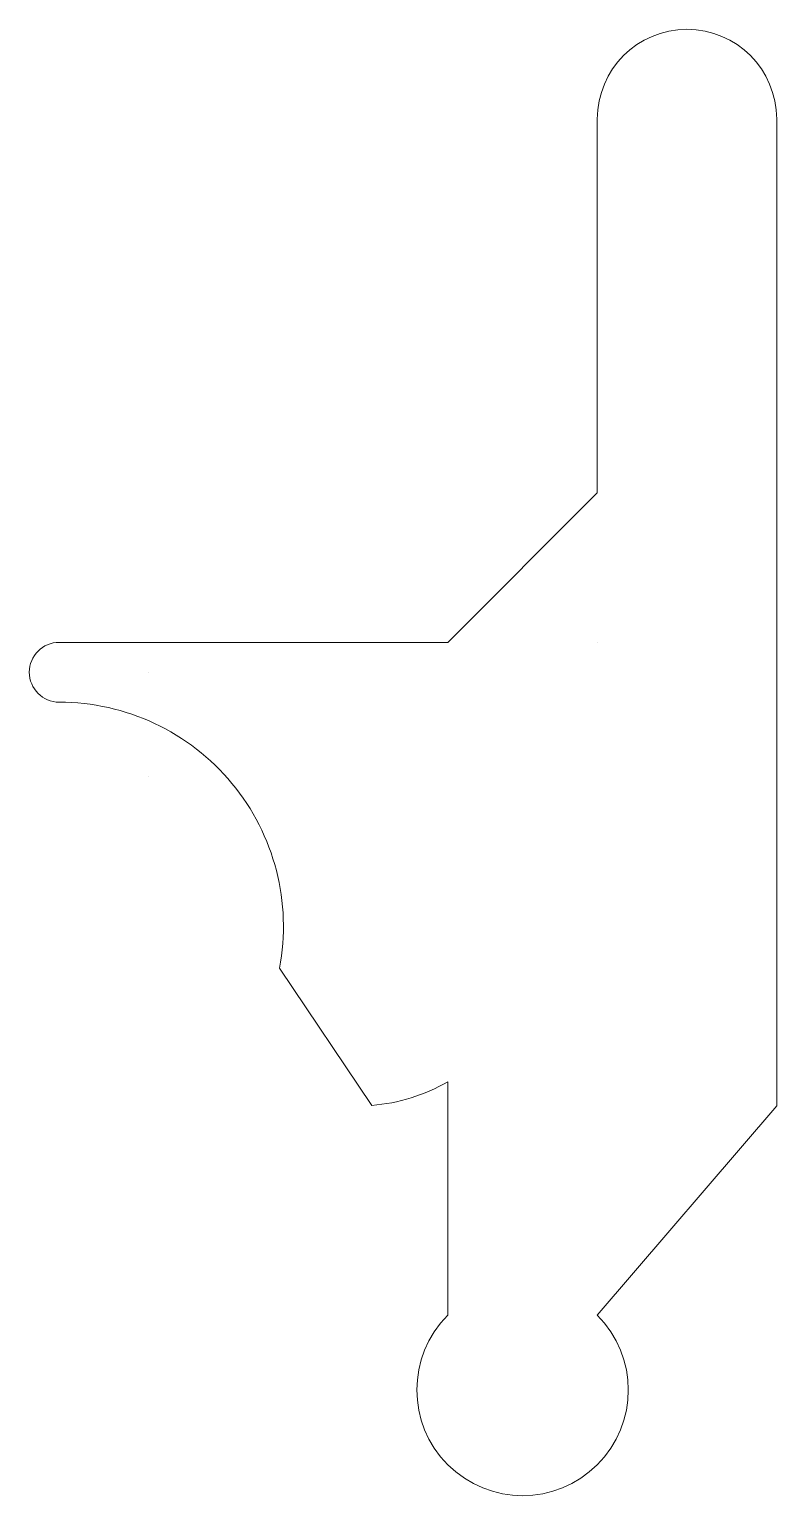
# Model space of a CAD drawing. Header units: millimetres. Extents: x -1 to 24, y -19 to 30.
import ezdxf

# ---------------------------------------------------------------- set-up
doc = ezdxf.new("R2010")
doc.units = ezdxf.units.MM
doc.layers.add('idler_base', color=1, linetype='CONTINUOUS', lineweight=13)

msp = doc.modelspace()

# ---------------------------------------------------------------- linework, layer by layer
at = {"layer": 'idler_base'}
for p, q in [((18, 27), (18, 14.5)), ((24, 27), (24, -6)), ((13, 9.5), (18, 14.5)), ((10.5, 9.5), (0, 9.5)), ((13, 9.5), (10.5, 9.5)), ((18, 9.5), (18, 9.5)), ((3, 8.5), (3, 8.5)), ((3, 5), (3, 5)), ((7.368, -1.4), (10.457, -5.983)), ((13, -13), (13, -5.196)), ((24, -6), (18, -13))]:
    msp.add_line(p, q, dxfattribs=at)
for centre, radius, start, end in [((21, 27), 3, 0, 180), ((0, 8.5), 1, 90, 270), ((0, 0), 7.5, 349.2451, 90), ((10, 0), 6, 274.3649, 300), ((15.5, -15.5), 3.536, 135, 45)]:
    msp.add_arc(centre, radius, start, end, dxfattribs=at)

doc.saveas('drawing.dxf')
